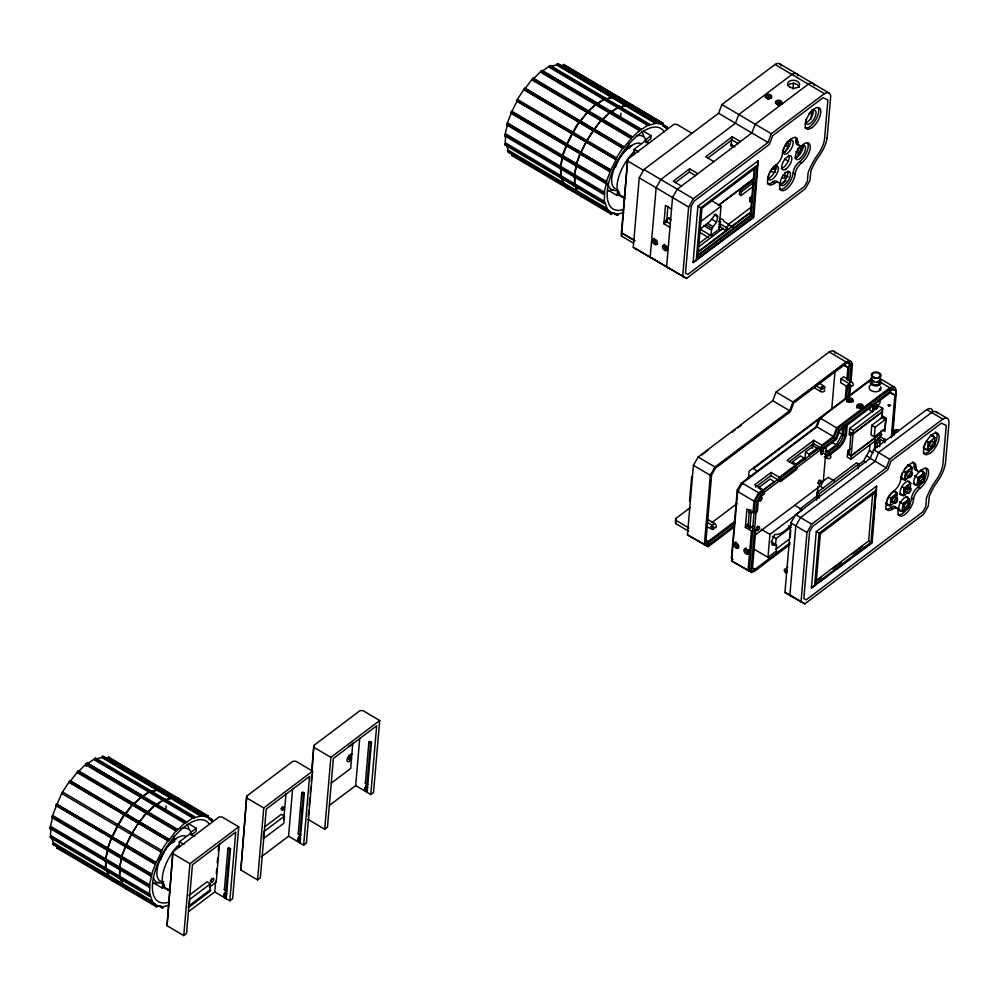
<?xml version="1.0" encoding="UTF-8"?>
<svg xmlns="http://www.w3.org/2000/svg" width="999" height="999" viewBox="0 0 999 999"><rect width="100%" height="100%" fill="white"/><g stroke="black" fill="none" stroke-linecap="round" stroke-linejoin="round"><path stroke-width="1.5" d="M226.698 893.094L225.399 896.528L223.764 895.566L225.062 892.132L226.698 893.094L226.224 898.7L229.832 900.836L232.605 898.75L238.761 826.835L222.028 816.945L219.043 816.982L172.914 851.785L167.033 925.686L183.766 935.576L186.538 933.491L192.432 864.784L235.727 832.117L229.832 900.836M300.512 837.412L299.213 840.846L297.577 839.884L298.888 836.45L300.512 837.412L300.05 843.006L303.659 845.142L306.418 843.056L312.587 771.153L295.854 761.25L292.857 761.3L246.728 796.103L240.859 870.004L257.592 879.894L260.352 877.809L266.246 809.09L309.54 776.435L303.659 845.142M367.632 786.775L366.333 790.209L364.697 789.247L366.009 785.813L367.632 786.775L367.17 792.382L370.779 794.517L373.539 792.432L379.707 720.516L362.974 710.626L359.977 710.664L313.848 745.466L311.613 771.478M697.639 251.985L725.923 230.657L726.186 227.447L729.432 225.012L733.353 227.335M49.95 828.446L52.647 817.132L51.811 817.507L106.781 849.999L107.605 849.625L104.907 860.951L49.95 828.446L50.837 827.784M78.384 770.729L78.534 771.565L86.426 763.573L141.383 796.066L140.896 797.414L133.491 804.058L133.354 803.221L78.384 770.729L70.367 781.143L125.337 813.648L132.28 804.345L77.323 771.84M86.189 766.358L86.426 763.573M150.499 790.596L141.97 796.603L142.058 795.554L87.1 763.061L87.013 764.098L95.542 758.104L150.499 790.596L150.187 791.77L156.706 789.984L158.104 788.686L157.58 789.922L162.974 790.821L163.649 789.61L164.335 789.947L163.649 791.146M105.345 861.2L108.029 849.887L107.205 850.261L120.804 858.303L121.641 857.929L118.943 869.242L105.345 861.2L106.219 860.539L105.744 870.391L119.343 878.433L120.217 877.522M119.156 869.367L121.841 858.054L121.016 858.416L150.837 876.048L151.661 875.673L148.963 886.987L119.156 869.367L120.03 868.705L119.555 878.558L149.363 896.19L150.237 895.279L145.055 892.207M136.401 805.768L133.928 804.307L142.495 795.816L156.094 803.845L156.006 804.894L164.535 798.888L150.924 790.846L142.395 796.852L142.495 795.816M132.705 804.595L146.316 812.637L139.361 821.94L125.762 813.898L132.705 804.595L133.779 803.471L147.377 811.513L147.527 812.349L156.094 803.845M146.528 812.761L176.336 830.381L169.393 839.697L139.573 822.065L147.59 811.638L147.74 812.474L156.306 803.97L186.114 821.603L186.026 822.652L194.555 816.645L164.748 799.013L156.206 805.019L156.306 803.97M165.772 810.239L166.159 805.831M153.234 882.729L162.325 888.099L162.812 882.317M162.325 888.099L163.524 887.374L163.774 884.402M164.048 884.202L163.786 887.162L170.267 890.996M174.101 836.363L173.751 840.396L174.837 841.046A20.192 8.991 -59.4 0 0 172.59 842.944M167.033 925.686L172.914 851.785M194.68 836.35L190.185 833.69L179.395 841.832L178.921 847.339L179.545 846.603M147.59 811.638L177.41 829.27L177.547 830.107L186.114 821.603M183.766 935.576L189.935 863.673L238.761 826.835M189.173 905.681L189.71 899.425L210.464 883.778L207.08 881.78L188.774 895.591M209.927 890.034L210.464 883.778M188.761 911.5L214.735 891.907L215.659 881.218M216.308 873.588L216.708 869.005M217.233 862.899L217.62 858.316M218.282 850.673L218.669 846.103M219.505 843.593L216.196 882.142L209.365 887.287M224.4 889.647L227.934 848.426L228.871 847.701L230.507 848.675L226.873 891.096L224.4 889.647L226.873 891.096M224.588 897.726L224.725 896.128M227.06 868.918L227.31 865.896M226.024 890.609L229.57 849.387L230.507 848.675M240.859 870.004L246.728 796.103M257.592 879.894L263.748 807.979L312.587 771.153M263.299 837.399L263.786 831.692L284.428 816.121L281.343 814.297L264.348 827.122M283.803 819.118L286.001 793.456M284.428 816.121L283.816 823.251L263.174 838.823M261.338 856.755L288.561 836.225L292.62 788.885M300.687 835.414L298.214 833.953L301.748 792.731L302.697 792.02L304.333 792.994L300.687 835.414L299.85 834.914L303.384 793.706L304.333 792.994M298.401 842.045L298.888 836.45M300.999 811.725L301.261 808.691M308.241 816.308L308.766 810.189M309.153 805.594L309.815 797.951M310.202 793.356L310.726 787.237M311.251 781.118L311.775 774.999M312.038 771.94L313.848 745.466M307.979 819.367L324.712 829.257L330.869 757.354L379.707 720.516M329.695 805.182L355.681 785.589L359.74 738.249M367.807 784.777L365.334 783.316L368.868 742.095L369.817 741.383L371.453 742.357L367.807 784.777L366.97 784.29L370.504 743.069L371.453 742.357M365.522 791.408L366.009 785.813M370.779 794.517L376.66 725.798L333.366 758.466L327.472 827.172L324.712 829.257M504.745 135.839L507.43 124.525L506.605 124.9L561.575 157.392L562.4 157.03L559.702 168.344L504.745 135.839L505.619 135.177L505.144 145.042L560.102 177.535L559.927 176.511L504.97 144.018M544.043 85.302L533.329 78.958L541.221 70.966L596.178 103.459L588.286 111.451L585.601 109.865M605.294 97.989L596.765 103.996L596.853 102.947L541.895 70.454L541.795 71.503L550.337 65.497L605.294 97.989L604.982 99.176L611.5 97.378L612.887 96.079L612.375 97.315M613.161 213.012L617.045 215.309L617.569 214.073L612.175 213.174L611.488 214.373L610.801 214.048L611.488 212.837L607.604 209.303L606.793 210.402L576.985 192.77L575.012 184.915L574.138 185.826L573.963 184.803L574.837 183.891L574.612 175.974L573.738 176.636L560.139 168.594L562.824 157.28L565.297 158.741M573.738 176.636L576.423 165.322L572.714 163.124M573.95 176.761L576.635 165.447L575.811 165.822L605.619 183.441L606.455 183.067L603.758 194.393L573.95 176.761L574.825 176.099L574.35 185.951L604.158 203.584L605.032 202.672L607.155 208.604L606.793 210.402M587.499 111.988L601.098 120.03L594.155 129.333L580.556 121.291L587.499 111.988L597.277 103.209L610.889 111.251L610.789 112.288L608.316 110.827M597.277 103.209L597.19 104.246L605.719 98.239L619.318 106.281L619.005 107.467L627.135 104.495L656.942 122.128L656.43 123.352L649.949 119.53M602.322 119.743L610.889 111.251M605.119 121.403L602.522 119.868L611.088 111.376L640.908 128.996L640.821 130.045L649.35 124.038L619.53 106.406L611.001 112.412L611.088 111.376M620.566 117.632L620.941 113.224M608.029 190.122L617.107 195.492L617.607 189.71M617.107 195.492L618.306 194.768L618.568 191.796M625.049 198.389L618.581 194.568L618.831 191.596M692.27 133.466L676.822 124.338L673.838 124.388L627.697 159.178L621.266 234.29L621.528 236.076L633.229 242.994M628.895 143.756L628.546 147.79L629.632 148.439M621.528 236.076L627.697 159.178M633.716 154.733L634.19 149.226L644.979 141.084L648.351 143.082M629.745 135.964L632.342 137.5L640.908 128.996M827.135 137.75A22.665 10.09 -59.4 0 1 819.542 155.507L818.481 156.993A30.894 13.749 -59.4 0 0 810.988 170.841L809.902 180.669L805.194 188.873L686.513 278.396L633.266 247.352L639.235 177.822L643.943 169.53L718.556 113.249L721.902 104.545L775.024 64.46A12.875 5.732 -59.4 0 1 781.043 65.759M669.979 227.372L663.91 223.776L665.484 205.407L671.553 208.991M663.91 223.776L666.608 221.741L667.919 206.418M675.299 182.642L689.385 172.015L689.66 168.819L697.864 173.676M682.667 276.561L688.636 207.03L693.343 198.739L767.956 142.457L771.315 133.754L824.425 93.669A12.875 5.732 -59.4 0 1 830.693 96.678L827.135 137.75M693.069 262.562L697.901 206.194L758.191 160.714L753.795 217.47L693.069 262.562L707.841 251.423M696.191 260.914L700.749 207.755L758.353 164.298M690.284 507.604L675.724 518.593L675.449 521.79L675.711 523.576L688.711 531.256M675.711 523.576L675.724 518.593M700.674 228.821L709.877 221.453L715.634 214.023L717.744 216.646L716.558 222.04L711.912 228.296L710.764 235.464L719.068 229.196L721.041 206.219L710.938 200.25M689.535 501.486L691.683 476.386M734.203 527.06L708.204 546.678L687.449 534.852L693.418 465.322L698.126 457.03L772.739 400.749L776.098 392.033L829.22 351.96A12.875 5.732 -59.4 0 1 835.226 353.259M725.923 230.657L720.491 227.11L720.179 224.3A4.258 2.797 4.9 0 1 719.08 224.213M740.409 141.583L732.205 136.726L731.93 139.922L707.804 158.129M704.357 544.842L710.314 475.312L715.022 467.02L789.635 410.739L792.994 402.023L846.116 361.95A12.875 5.732 -59.4 0 1 852.384 364.96L850.923 382.005M705.781 537.474L706.305 531.393M706.83 525.312L707.354 519.23M707.742 514.672L708.391 507.067M708.778 502.509L709.302 496.428M709.827 490.359L710.351 484.278M710.739 479.72L711.263 473.638M706.992 526.323L707.317 522.489L712.075 525.312A2.56 1.548 53 0 1 713.885 528.384A2.56 1.548 53 0 1 711.75 529.145L706.73 526.535M739.747 190.784L739.422 194.58L741.071 195.554L753.209 186.401L753.533 182.592L751.897 181.631L739.747 190.784L741.395 191.758L741.071 195.554M749.937 197.715L749.612 201.511L751.26 202.485L751.585 198.689L749.937 197.715L752.372 195.879M697.826 255.107L750.286 215.522L754.307 168.581M755.094 167.457L750.936 215.921L697.265 256.406M752.584 216.883L756.867 166.92L701.96 208.329L697.677 258.304L752.584 216.883L750.286 215.522M753.758 212.512L754.282 206.431M754.794 200.337L755.319 194.256M755.719 189.698L756.368 182.093M756.755 177.522L757.279 171.441M757.804 165.359L758.191 160.714M820.966 419.118L819.33 418.156L815.971 426.86L741.083 483.354L737.25 490.122L731.393 558.316L733.041 559.29M761.825 565.009L751.885 572.514L731.63 560.963L737.599 491.446L742.307 483.154L816.92 426.86L820.266 418.156L872.152 379.008M748.463 478.533L749.088 471.203L871.49 378.808M748.039 570.666L751.448 530.993L745.366 527.397L746.952 509.028L753.021 512.612L754.37 511.6L755.294 500.786L759.14 494.03L762.761 491.296L762.899 489.697L754.695 484.84L771.128 472.452L779.332 477.297L779.195 478.896L780.831 479.87L780.694 481.468L770.853 475.649L771.128 472.452M749.387 510.039L748.089 527.085L749.887 528.146L752.921 525.861M749.887 528.146L751.186 512.974L753.209 511.451M753.021 512.612L753.995 501.148L758.716 492.844L762.899 489.697M752.709 528.396L754.22 510.676M749.45 568.993L752.796 529.97L754.432 530.944L751.086 569.954L749.45 568.993L754.22 571.465L790.034 544.43M754.37 511.6L756.006 512.562L756.93 501.76L760.776 494.992L764.397 492.257L762.761 491.296M754.507 530.282L756.068 512.162M782.804 175.075A4.258 2.797 4.9 0 0 784.977 175.424L784.727 178.297A4.258 2.797 4.9 0 1 781.618 177.522M785.027 152.173L787.999 146.94L788.511 140.834M792.956 88.998L793.481 82.905M745.366 527.397L748.064 525.374L755.781 529.932L752.497 568.281L754.919 569.442L790.197 542.832M764.397 492.257L764.26 493.856L761.201 496.166L758.229 501.398L757.354 511.55L756.006 512.562M802.359 149.613L802.746 145.055M794.929 505.357L802.497 509.84L769.954 534.39L767.981 557.38L776.285 551.111L776.285 544.817L772.152 545.179L771.802 540.946L774.675 534.552C781.505 535.077 786.538 529.045 791.345 525.074M774.437 482.042L770.266 478.933L758.353 487.912M811.076 119.018L811.862 109.778M775.636 544.293L776.136 538.523L790.996 527.31L788.536 525.849M779.195 478.896L795.192 466.82L795.329 465.222L787.125 460.377L813.673 440.347L821.877 445.204L821.74 446.803L823.376 447.764L823.238 449.363L813.174 443.406L812.412 448.276M926.685 409.59L942.781 419.105A12.875 5.732 -59.4 0 1 949.05 422.115L945.479 463.186A22.665 10.09 -59.4 0 1 937.899 480.944L936.825 482.43A30.894 13.749 -59.4 0 0 929.332 496.266L928.246 506.093L923.551 514.31L804.869 603.833L784.927 592.482L790.883 522.952L795.604 514.66L870.216 458.379L873.563 449.662L926.685 409.59A12.875 5.732 -59.4 0 1 932.704 410.889M795.991 464.085L792.394 461.963L800.399 455.919L803.995 458.042L795.991 464.085L795.828 465.909L821.29 446.69M790.134 537.4L790.758 530.194M795.192 466.82L796.827 467.794L796.69 469.393L780.694 481.468M803.845 459.865L803.995 458.042M804.894 459.478L805.531 452.048L813.548 446.004L817.132 448.126L816.982 449.95M808.965 455.994L809.128 454.17L817.132 448.126M819.255 382.992L823.988 386.126A2.56 1.673 4.9 0 1 824.337 388.511A2.56 1.673 4.9 0 1 820.753 388.574L815.996 385.751L817.644 384.215M813.673 440.347L813.398 443.544L789.26 461.75M801.023 601.997L806.98 532.467L811.7 524.175L886.313 467.894L889.659 459.178L942.781 419.105M824.662 390.184A2.56 1.673 4.9 0 1 823.326 391.77A2.56 1.673 4.9 0 1 820.504 391.446L820.753 388.574M816.595 500.162L817.257 492.42L856.493 462.812L858.628 464.073L858.228 468.718M816.995 497.727L817.956 486.413M818.993 498.326L819.392 493.681L858.628 464.073M811.425 587.999L816.258 531.63L876.548 486.151L872.139 542.894L811.425 587.999L816.345 584.278M814.547 586.351L819.105 533.179L876.697 489.735M830.706 456.493A2.56 1.673 4.9 0 1 829.807 458.404A2.56 1.673 4.9 0 1 826.71 458.191L826.947 455.307L824.275 453.733M831.767 409.053L835.039 370.941M840.971 378.808L840.659 382.654L848.688 387.4A2.56 1.548 53 0 0 850.823 386.65A2.56 1.548 53 0 0 849.013 383.566L840.971 378.808L843.668 376.773L851.448 381.73A2.56 1.548 53 0 1 853.246 384.553A2.56 1.548 53 0 1 851.635 385.801M826.273 452.41L836.238 444.892L842.182 434.44L842.831 426.81M845.179 399.363L846.365 385.639M846.89 379.545L847.926 367.345L843.943 364.985M828.383 452.31L837.774 445.092A10.739 4.783 -59.4 0 0 843.231 435.477L844.217 425.337M846.465 399.101L847.527 386.763M848.051 380.582L849.312 364.46A10.739 4.783 -59.4 0 0 847.851 362.063M830.032 453.284L839.41 446.066A10.739 4.783 -59.4 0 0 844.867 436.451L845.991 424.762M848.376 396.99L849.162 387.724M849.699 381.556L850.961 365.434A10.739 4.783 -59.4 0 0 846.503 363.299L793.693 402.997L790.334 411.7L715.446 468.194L711.613 474.962L705.756 543.156L708.89 544.667L734.315 525.486M847.327 423.851L846.403 434.69A12.875 5.732 -59.4 0 1 838.723 448.226L831.255 453.858M849.724 395.954L850.524 386.65M850.249 448.826L847.801 450.674L847.252 457.067L850.861 459.203L880.269 437.013L880.544 433.816L851.136 456.006L850.861 459.203M849.712 428.396L849.162 434.79L850.474 435.564L850.748 432.367L853.046 433.728L882.454 411.538L882.729 408.354L879.12 406.218L849.712 428.396L853.321 430.532L853.046 433.728M853.021 434.041L851.048 432.879L849.2 454.52L851.173 455.681L853.021 434.041L882.429 411.863L881.93 417.632L871.827 425.249L871.003 434.89L874.287 436.825L884.927 428.796L885.751 419.168L881.817 416.833M864.61 411.988L864.747 410.389M873.663 405.332L872.639 411.775L869.692 410.027L869.954 406.993M872.639 411.775L873.163 405.706M857.379 465.659L863.511 461.026L869.455 450.561L869.979 444.468M872.851 410.914L873.251 406.343M873.363 407.23L876.31 408.978L876.71 404.445M874.287 436.825L875.112 427.197L885.751 419.168M876.31 408.978L877.072 405.582M874.375 449.925L875.261 439.548M874.749 448.988L875.336 442.245L878.096 440.159L880.032 441.308L879.57 446.703M816.195 580.519L868.631 540.958L872.789 492.457M876.922 447.44L877.272 443.394L880.032 441.308M870.928 542.32L875.211 492.345L820.316 533.766L816.033 583.728L870.928 542.32L868.631 540.958M881.655 418.119L881.917 415.134M880.781 431.006L880.569 433.504L851.173 455.681M868.031 545.292L871.715 542.507L872.239 536.426M872.626 531.868L873.276 524.25M873.675 519.692L874.2 513.611M874.587 509.04L875.236 501.436M875.624 496.878L876.285 489.273M876.41 487.749L876.548 486.151M884.727 442.607L884.989 439.572L880.294 436.8M891.233 437.812L894.892 395.117L889.647 392.008M892.606 431.081L893.281 423.326M893.543 420.229L894.205 412.475M894.605 407.829L895.141 401.635M895.666 395.429L896.066 390.784A12.875 5.732 -59.4 0 0 889.797 387.787L880.968 382.555M892.644 436.126L896.29 392.232A10.739 4.783 -59.4 0 0 891.832 390.097L839.01 429.795L835.664 438.499L823.376 447.764M907.392 464.772L912.112 467.569L905.594 472.34L904.944 479.932L911.35 475.099M898.813 509.378L902.359 511.476L903.009 503.883L909.415 499.05L905.868 496.953M907.229 481.206L910.763 483.291L904.357 488.124L903.708 495.716L900.161 493.631M900.336 477.197L905.057 479.995L905.706 472.402L912.112 467.569L911.6 473.638M907.129 489.435L907.779 486.988M910.114 490.884L910.651 483.229L904.245 488.061L903.596 495.654L907.979 492.495M920.891 470.891L924.437 472.989L917.906 477.759L917.257 485.339L921.652 482.192M923.788 480.581L924.437 472.989L918.031 477.822L917.369 485.414L913.835 483.316M923.663 480.507L924.312 472.927M928.446 442.457L927.796 450.049L934.315 445.279M930.244 434.902L934.964 437.687L928.558 442.52L927.909 450.112L923.188 447.315M934.44 443.768L934.852 437.624M731.817 146.016A2.335 1.036 -59.4 0 1 730.943 144.655L731.705 139.785L738.261 143.669M756.967 527.047L756.718 527.759M821.041 451.024L820.641 451.973M797.302 149.313L798.601 150.899L797.726 149.051M51.811 817.507L56.531 805.506L103.459 833.241M95.23 759.277L95.542 758.104M106.781 849.999L111.501 837.999L55.819 805.556L56.456 804.045L112.138 836.488L117.208 826.185M107.205 850.261L111.851 836.8L126.161 844.779L131.244 834.477M120.804 858.303L125.524 846.29L113.162 838.985M121.016 858.416L125.737 846.415L155.557 864.048L150.837 876.048M150.612 792.032L150.924 790.846M164.223 800.074L164.535 798.888M164.423 800.199L164.748 799.013M190.347 815.521L194.243 817.819L194.555 816.645M506.605 124.9L511.326 112.899L510.614 112.949L511.963 111.389L566.92 143.881L572.714 132.08M550.012 66.671L550.337 65.497M561.575 157.392L566.296 145.392L512.674 113.686M562 157.655L566.72 145.654L580.319 153.696L575.599 165.697L562 157.655L562.824 157.28M575.811 165.822L580.444 152.36L610.976 169.93L616.058 159.628L516.483 100.812L524.8 87.974L580.132 121.041L587.212 112.575L587.075 111.738L532.117 79.233L533.179 78.122L588.149 110.614L588.286 111.451M605.719 98.239L605.406 99.425L611.925 97.627L625.524 105.669M610.789 112.288L619.318 106.281M619.218 107.592L619.53 106.406M605.619 183.441L610.339 171.441L581.83 154.583M649.35 124.038L649.038 125.212L655.544 123.426L656.942 122.128M731.792 144.068L731.718 144.867M821.877 445.204L833.328 436.563L836.675 427.859L889.797 387.787M821.74 446.803L834.015 437.537L837.374 428.821L890.184 389.123A10.739 4.783 -59.4 0 1 894.28 390.01M96.528 758.915L101.736 757.492L103.134 756.181L158.104 788.686M110.777 838.049L112.138 836.488M111.214 838.311L124.813 846.353L125.449 844.829L126.374 844.904L156.181 862.537L161.264 852.234L61.688 793.418L62.525 791.945L70.005 780.581L125.337 813.648M151.923 791.67L157.13 790.234L158.529 788.935L172.128 796.977L171.616 798.213M158.017 790.172L158.529 788.935M165.522 799.712L170.729 798.276L172.128 796.977M165.734 799.837L170.941 798.401L172.34 797.102L202.16 814.722L201.636 815.958L207.018 816.87L207.705 815.659L208.391 815.983L207.705 817.194L211.601 820.728L212.4 819.642L207.218 816.57M155.469 862.587L125.662 844.954L125.025 846.478L154.833 864.098L156.181 862.537M158.366 905.618L162.25 907.916L162.775 906.68L157.38 905.781L156.706 906.98L156.019 906.655L156.706 905.444L152.81 901.91L152.01 903.009L122.19 885.376L122.552 883.578L120.854 878.833M194.243 817.819L200.762 816.033L202.16 814.722M162.25 907.916L163.649 906.617L168.868 905.181M551.323 66.321L556.53 64.885L557.929 63.574L612.887 96.079M557.417 64.81L557.929 63.574M510.614 112.949L565.571 145.454L566.92 143.881M580.319 153.696L565.996 145.704L566.633 144.193L580.956 152.173L586.026 141.87L516.483 100.812M579.607 153.746L580.956 152.173M611.925 97.627L613.324 96.329L626.922 104.371L626.41 105.607L614.035 98.302M612.799 97.565L613.324 96.329M620.529 107.23L625.736 105.794L626.248 104.558L656.068 122.19M626.61 105.732L627.135 104.495M579.82 153.871L609.627 171.491L610.976 169.93M617.045 215.309L618.443 214.011L623.651 212.575M773.426 166.259C772.889 168.094 776.897 167.045 774.824 165.984M57.168 803.995L61.688 793.418M112.562 836.737L117.632 826.435L116.646 825.923L117.495 824.437L118.481 824.962L125.399 813.323L139.573 822.065M126.374 844.904L131.443 834.602L130.682 834.215L131.518 832.729L132.293 833.129L139.211 821.49L169.393 839.697M511.963 111.389L517.032 101.086M567.357 144.131L572.427 133.829M581.168 152.298L586.238 141.995M281.93 807.679L281.131 808.616M759.377 497.914L758.765 498.751M156.706 906.98L56.993 848.114L57.68 846.902L54.77 844.255M105.307 757.866L108.004 758.328L108.691 757.117L109.378 757.442M58.367 847.227L57.68 848.438L56.993 848.114M117.083 826.173L117.919 824.687M611.488 214.373L511.788 155.507L512.475 154.296L567.444 186.801L566.758 187.999L567.869 188.586M558.753 65.035L562.799 65.722L563.486 64.51L564.173 64.835L619.13 97.34L618.443 98.539M513.161 154.633L512.475 155.832L511.788 155.507M563.486 66.046L564.173 64.835M130.894 834.34L131.731 832.854M112.388 880.856L113.074 879.657M159.353 790.396L163.399 791.071L164.086 789.872L164.773 790.197M112.65 880.931L113.337 879.732M126.673 887.699L125.986 888.898L126.885 889.36L127.572 888.148M172.964 798.438L176.998 799.113L177.685 797.914L178.584 798.363L177.897 799.562M126.199 889.023L126.885 887.824M173.164 798.563L177.21 799.237L177.897 798.039M126.673 889.235L127.36 888.024M177.685 799.437L178.371 798.238M571.44 133.317L572.277 131.831L573.276 132.355L580.194 120.717L594.155 129.333M585.476 141.608L586.313 140.122L587.087 140.522L593.381 130.807L579.208 122.065M586.525 140.247L585.689 141.733L616.058 159.628M632.479 106.843L633.166 105.632L619.567 97.59L618.443 97.003L617.757 98.214L562.799 65.722M567.182 188.262L567.869 187.05L565.496 185.027M615.072 97.765L618.194 98.464L618.881 97.265L663.186 123.376L662.499 124.588L666.395 128.134L667.195 127.035L662.012 123.963M567.444 188.336L568.119 187.125M618.881 98.801L619.567 97.59M632.479 105.307L631.793 106.506L618.194 98.464M580.993 196.428L581.68 195.217L611.488 212.837M627.747 105.832L632.005 106.631L632.692 105.432L663.186 123.376M581.468 196.628L582.155 195.417M632.692 106.968L633.378 105.757M615.496 159.353L622.827 147.864L593.019 130.232L594.005 128.883L624.175 147.09L631.268 138.611L631.131 137.787L601.311 120.155L602.385 119.043L632.205 136.663L632.342 137.5M656.43 123.352L661.813 124.263L662.499 123.052M118.044 824.699L123.988 814.422L69.018 781.917M572.839 132.105L578.771 121.816L523.813 89.311M132.08 833.004L138.374 823.288L124.413 814.672M586.875 140.397L593.169 130.682L579.57 122.64M161.264 852.234L161.538 850.486L168.032 840.459L138.224 822.839M786.925 572.002C787.337 568.906 783.666 571.303 786.787 572.09M563.548 183.254L562.737 184.353L507.779 151.86L508.141 150.062L506.443 145.317M578.771 121.816L579.77 120.467M113.074 881.193L111.963 880.606L112.65 879.407L108.754 875.861L107.954 876.96L52.984 844.467L53.347 842.669L51.648 837.924M52.984 844.467L53.796 843.368M592.807 130.107L593.793 128.759M562.737 184.353L563.099 182.555L561.401 177.81M577.584 191.558L576.773 192.645L563.174 184.603L563.536 182.805L561.413 176.873L560.539 177.785L574.138 185.826M563.174 184.603L563.973 183.516M574.35 185.951L575.224 185.04L577.347 190.971L576.535 192.07L606.356 209.703M576.985 192.77L577.797 191.683M123.988 814.422L124.975 813.074M622.827 147.864L623.813 146.516M138.012 822.714L138.998 821.365M106.606 870.416L108.317 875.161L107.954 876.96M107.043 870.666L108.741 875.411L108.379 877.209L121.978 885.251L122.79 884.152M108.379 877.209L109.191 876.111M666.832 128.834L667.195 127.035M120.642 878.708L122.34 883.453L121.978 885.251M122.19 885.376L123.002 884.277M168.032 840.459L169.031 839.123M150.237 895.279L152.372 901.21L152.01 903.009M212.038 821.428L212.4 819.642M580.132 121.041L525.162 88.549L532.117 79.233M624.175 147.09L594.368 129.458L601.311 120.155M505.144 145.042L506.018 144.131M587.075 111.738L588.149 110.614M601.098 120.03L602.172 118.918L588.573 110.877M559.927 176.511L560.801 175.599L560.589 167.682L559.702 168.344M560.539 177.785L561.013 167.932L560.139 168.594M631.131 137.787L632.205 136.663M604.158 203.584L604.645 193.719L574.05 175.487M106.181 869.23L105.307 870.141L50.35 837.649L50.862 829.108M132.28 804.345L133.354 803.221M146.316 812.637L147.377 811.513M105.307 870.141L105.794 860.276L104.907 860.951M105.744 870.391L106.618 869.48M119.343 878.433L119.818 868.581L118.943 869.242M119.555 878.558L120.429 877.646M176.336 830.381L177.41 829.27M149.363 896.19L149.85 886.325L148.963 886.987M718.805 221.141L720.816 221.653L718.781 221.678M850.636 402.048C851.81 400.449 847.539 400.624 849.138 402.073M860.801 408.054C861.987 406.468 857.704 406.63 859.315 408.079M618.581 194.568L619.805 193.456M541.895 70.454L596.853 102.947M644.992 140.285L651.098 135.677L643.306 131.069M645.941 142.557L650.824 138.873L651.098 135.677M603.758 194.393L604.645 193.719M689.66 168.819L673.226 181.219L681.43 186.076M732.205 136.726L705.656 156.756L713.86 161.601M666.283 219.905L668.418 218.294A2.335 1.036 -59.4 0 1 669.63 218.194M664.048 222.178L666.745 220.142M786.575 142.42L789.023 140.572M718.206 205.557L753.808 178.709M718.493 205.344L754.195 178.409M699.337 222.59L721.041 206.219M741.395 191.758L753.533 182.592M699.1 243.419L710.139 235.09M697.689 247.54L723.164 228.321M728.071 224.613L751.723 206.768M781.268 184.478L786.188 180.769M730.381 227.285L751.31 211.501M697.427 252.772L750.724 212.562M713.985 246.778L723.838 239.36M731.218 233.791L739.834 227.285M747.215 221.716L753.371 217.083M87.1 763.061L142.058 795.554M190.197 832.891L196.303 828.283L188.511 823.676M191.146 835.164L196.029 831.48L196.303 828.283M701.822 454.945L707.866 450.374M731.68 432.417L735.301 429.682M737.724 427.859L741.358 425.112M792.744 402.997L797.652 399.288M800.112 397.44L813.611 387.25M819.754 382.617L830.806 374.288M836.937 369.655L843.081 365.022L847.926 367.345M815.996 385.751L819.23 383.316M714.235 468.406L727.784 458.179M733.94 453.534L743.805 446.091M752.422 439.585L764.747 430.294M767.207 428.434L780.768 418.206M786.925 413.561L789.397 411.7M849.013 383.566L851.448 381.73M331.368 783.054L350.724 768.443L352.772 743.006A4.033 1.798 -59.4 0 1 350.237 745.654M825.087 414.622L753.458 468.656A15.534 9.453 53 0 1 756.53 470.891M755.594 487.15L770.853 475.649M712.137 522.402L737 503.633M712.075 525.312L714.51 523.476A2.56 1.548 53 0 1 716.32 526.298A2.56 1.548 53 0 1 714.697 527.547M779.332 477.297L795.329 465.222M762.574 490.409L774.487 481.418M762.524 491.033L777.996 479.358M763.199 493.044L780.431 480.032M796.428 467.969L823.164 447.789M780.831 479.87L796.827 467.794M823.238 449.363L836.363 439.473L839.709 430.769L890.047 392.794L894.892 395.117M853.321 430.532L882.729 408.354M705.531 540.509L707.954 541.67L735.351 521.003M748.588 511.738L751.073 509.877M705.169 542.694L707.255 543.693L735.164 522.639M745.504 525.811L748.201 523.776M751.448 530.993L752.796 529.97M754.432 530.944L755.781 529.932M821.453 482.467L828.196 477.372L834.59 481.156M885.364 439.16L882.941 440.984L877.996 438.049M799.662 509.19L818.081 495.292M775.898 549.238L789.385 539.06M770.529 558.441L781.717 549.999M784.203 548.126L786.688 546.253M905.057 479.995L911.463 475.162M890.146 505.794L896.665 501.036L897.202 493.369L890.796 498.201L890.259 505.869L885.539 503.071M906.518 508.191L902.247 511.413L902.896 503.821L909.302 498.988L908.765 506.643L902.359 511.476M816.57 581.193L821.553 577.434M832.754 568.993L841.47 562.412M852.671 553.97L862.624 546.453M818.805 582.429L828.646 574.999M836.026 569.43L849.562 559.215M853.258 556.431L865.559 547.152M575.599 165.697L576.423 165.322M777.771 104.945L779.382 105.345M777.734 105.27L779.033 105.357M348.102 758.029L349.163 756.38M655.756 240.022L655.581 240.047A3.197 1.936 53 0 0 652.335 241.184A3.197 1.936 53 0 0 656.355 244.693A3.197 1.936 53 0 0 655.594 240.035L655.831 241.596L656.917 241.209M600.961 89.435L597.789 87.562M767.844 98.864L769.205 99.338M767.806 99.176L768.855 99.351M784.665 173.314L785.426 172.24M720.491 227.11L719.942 227.173A4.258 2.797 4.9 0 1 718.83 227.098M565.571 145.454L566.296 145.392M565.996 145.704L566.72 145.654M609.627 171.491L610.339 171.441M55.819 805.556L56.531 805.506M124.813 846.353L125.524 846.29M154.833 864.098L155.557 864.048M890.696 405.507L889.884 405.02M142.52 780.057L146.466 781.905L145.33 781.892M747.814 549.787L747.215 549.675A3.197 1.936 53 0 0 743.968 550.824A3.197 1.936 53 0 0 747.989 554.333A3.197 1.936 53 0 0 747.24 549.662L748.101 551.523L748.026 549.937M581.68 196.753L580.781 196.303L581.468 195.092L567.869 187.05M633.266 247.352L686.513 278.396M654.008 259.191L650.174 257.342L656.131 187.824L660.839 179.52L735.451 123.239L738.81 114.535L791.932 74.463A12.875 5.732 -59.4 0 1 797.939 75.762M670.416 268.881L666.583 267.045L672.539 197.515L677.247 189.223L751.86 132.942L755.219 124.226L808.341 84.153A12.875 5.732 -59.4 0 1 814.347 85.452M687.449 534.852L708.204 546.678M731.63 560.963L751.885 572.514M784.927 592.482L792.469 596.503M754.682 533.99L756.206 534.278L820.903 485.477L823.301 481.206L826.148 448.002A6.406 2.847 -59.4 0 0 825.049 446.965M697.901 206.194L700.749 207.755M816.258 531.63L819.105 533.179M364.697 789.247L367.307 790.783M297.577 839.884L300.175 841.408M223.764 895.566L226.361 897.102M364.81 788.011L366.433 788.973M297.69 838.648L299.313 839.61M223.863 894.33L225.499 895.291M785.526 175.362L788.199 176.935M728.795 228.996L720.741 224.238M365.334 783.316L366.171 783.815M364.96 787.736L366.583 788.698M298.214 833.953L299.051 834.452M297.839 838.373L299.463 839.335M224.013 894.055L225.649 895.017M779.457 63.686L828.858 92.895M775.024 64.46L824.425 93.669M795.229 137.412A12.263 5.457 -59.4 0 1 795.866 141.234L797.889 142.42A8.741 3.896 -59.4 0 0 803.221 144.493A12.263 5.457 -59.4 0 1 810.201 147.84A12.263 5.457 -59.4 0 1 801.648 162.899A8.741 3.896 -59.4 0 0 795.192 173.901A12.263 5.457 -59.4 0 1 792.357 182.13L790.621 184.803A12.263 5.457 -59.4 0 1 779.657 185.627A8.729 3.884 -59.4 0 0 774.537 183.354A12.263 5.457 -59.4 0 1 767.557 180.007A12.263 5.457 -59.4 0 1 776.111 164.947A8.729 3.884 -59.4 0 0 782.354 154.146A12.263 5.457 -59.4 0 1 788.873 140.909A12.263 5.457 -59.4 0 1 797.239 138.611L797.889 142.42M798.451 147.64L802.322 149.937M721.902 104.545L771.315 133.754M785.326 145.367L787.999 146.94M795.866 151.598L799.812 153.921M718.556 113.249L767.956 142.457M807.542 142.832A12.263 5.457 -59.4 0 1 799.625 161.713L801.648 162.899M784.677 158.953L788.611 161.289M799.625 161.713A8.741 3.896 -59.4 0 0 793.169 172.715L795.192 173.901M730.943 144.655L734.889 146.978M767.257 183.604A12.263 5.457 -59.4 0 0 772.514 182.168L774.537 183.354M563.486 64.51L618.443 97.003M632.005 106.631L661.813 124.263M662.462 124.663L667.644 127.735M662.499 125.824L666.395 128.134M557.055 63.649L612.012 96.141M612.437 96.391L626.048 104.433M558.753 65.609L594.942 87.013M597.627 88.586L608.354 94.93M627.909 106.493L647.352 117.994M556.53 64.885L611.5 97.378M625.736 105.794L655.544 123.426M549.313 65.946L604.283 98.451M604.707 98.701L618.306 106.743M618.518 106.868L648.339 124.488M566.108 76.186L568.781 77.772M578.171 83.317L580.844 84.903M584.865 87.275L587.549 88.861M590.234 90.447L595.591 93.619M626.997 112.188L629.595 113.724M632.18 115.26L634.777 116.783M549 67.133L603.97 99.625M604.395 99.875L617.994 107.917M618.206 108.042L648.014 125.674M635.626 126.973L639.522 129.271M540.809 71.266L595.779 103.771M596.203 104.021L609.802 112.063M610.014 112.188L639.822 129.808M540.721 72.315L595.679 104.808M596.116 105.057L609.715 113.099M609.927 113.224L639.735 130.857M546.728 86.888L550.749 89.261M553.434 90.847L556.118 92.432M560.139 94.805L562.812 96.391M565.496 97.977L574.875 103.521M578.908 105.906L582.929 108.279M592.419 113.898L594.892 115.36M597.365 116.821L599.85 118.282M607.717 122.939L611.6 125.237M614.198 126.773L616.783 128.309M619.38 129.833L621.965 131.369M624.562 132.904L627.16 134.44M689.385 172.015L695.541 175.662M532.255 80.07L587.212 112.575M587.649 112.825L601.248 120.867M601.46 120.991L631.268 138.611M634.19 149.226L638.686 151.885M524.175 89.885L579.133 122.39M593.381 130.807L623.189 148.426M643.943 169.53L693.343 198.739M627.996 161.176L643.443 170.305M713.948 214.398L717.744 216.646M517.32 99.338L616.895 158.142M729.432 225.012L724 221.416A4.258 2.797 4.9 0 0 719.355 218.669M711.5 219.056L716.558 222.04M639.235 177.822L688.636 207.03M719.068 229.196L720.704 230.17M707.841 223.501L712.899 226.486M705.606 224.563L711.912 228.296M511.251 111.438L566.208 143.931M566.633 144.193L580.232 152.235M580.444 152.36L610.264 169.98M703.658 225.562L711.226 230.032M699.612 228.871L712.412 236.426M699.337 232.068L708.541 237.512M507.817 123.089L562.787 155.582M563.211 155.832L576.81 163.873M577.022 163.998L606.843 181.631M668.418 218.294L671.041 219.842M506.993 123.451L561.95 155.956M562.387 156.206L575.986 164.248M576.198 164.373L606.006 181.993M508.778 125.325L511.451 126.91M514.135 128.496L518.156 130.869M522.177 133.242L531.568 138.799M534.24 140.384L538.261 142.757M547.652 148.302L550.337 149.887M553.009 151.473L557.03 153.858M577.934 166.209L580.531 167.745M583.116 169.281L585.714 170.804M594.78 176.174L597.377 177.71M599.974 179.246L602.559 180.769M666.608 221.741L670.466 224.026M618.306 194.768L624.787 198.589M505.731 133.903L560.689 166.396M561.126 166.646L574.725 174.688M574.937 174.813L604.745 192.445M504.857 134.565L559.815 167.058M560.239 167.32L573.851 175.362M505.844 143.107L560.801 175.599M561.238 175.849L574.837 183.891M575.049 184.016L604.857 201.648M507.355 144.917L510.039 146.503M514.06 148.888L516.745 150.474M520.766 152.847L524.787 155.22M527.46 156.806L530.144 158.391M546.228 167.907L548.913 169.493M552.934 171.865L555.619 173.451M566.358 179.808L568.831 181.269M575.224 185.04L577.809 186.576M581.705 188.873L585.589 191.171M593.369 195.779L595.953 197.303M598.551 198.838L601.148 200.374M560.364 176.761L573.963 184.803M574.175 184.927L603.983 202.56M508.141 150.062L563.099 182.555M563.536 182.805L577.135 190.846M577.347 190.971L607.155 208.604M614.035 212.949L617.931 215.247M507.33 151.161L562.3 183.654M562.724 183.903L576.323 191.945M833.641 351.186L850.536 361.176M880.344 378.796L894.23 387M936.038 411.725L947.214 418.331M848.476 362.649L852.384 364.96M829.22 351.96L846.116 361.95M849.375 365.159L851.023 366.121M889.535 389.473L891.17 390.447M621.803 232.879L634.802 240.572M634.702 240.697L621.828 233.079L621.54 231.094M889.847 392.395L892.469 393.956M873.863 406.855L876.81 408.603M926.198 441.121L928.558 442.52M882.754 416.121L886.038 418.069L884.877 431.493L882.691 430.194M881.28 417.245L885.214 419.568M813.81 387.487L820.504 391.446M871.827 425.249L875.112 427.197M875.336 442.245L877.272 443.394M912.512 461.875A12.263 5.457 -59.4 0 1 914.222 466.658L916.245 467.857A8.741 3.896 -59.4 0 0 921.577 469.93A12.263 5.457 -59.4 0 1 928.558 473.276A12.263 5.457 -59.4 0 1 920.004 488.336A8.741 3.896 -59.4 0 0 913.548 499.338A12.263 5.457 -59.4 0 1 910.713 507.554L908.978 510.239A12.263 5.457 -59.4 0 1 898.001 511.051A8.729 3.884 -59.4 0 0 892.881 508.791A12.263 5.457 -59.4 0 1 885.913 505.444A12.263 5.457 -59.4 0 1 894.467 490.384A8.729 3.884 -59.4 0 0 900.711 479.57A12.263 5.457 -59.4 0 1 907.229 466.346A12.263 5.457 -59.4 0 1 915.596 464.036L916.245 467.857M776.098 392.033L792.994 402.023M820.266 418.156L836.675 427.859M873.563 449.662L889.659 459.178M837.374 428.821L839.01 429.795M914.485 475.724L918.031 477.822M843.431 434.59L845.067 435.564M838.186 432.08L842.182 434.44M869.455 450.561L873.388 452.897M903.346 471.004L905.706 472.402M866.483 455.794L870.429 458.129M772.739 400.749L789.635 410.739M816.92 426.86L833.328 436.563M870.216 458.379L886.313 467.894M834.015 437.537L835.664 438.499M908.69 506.368A12.263 5.457 -59.4 0 0 911.525 498.139A8.741 3.896 -59.4 0 1 917.981 487.137L920.004 488.336M847.801 450.674L849.113 451.448L848.838 454.645L851.136 456.006M831.53 442.12L836.238 444.892M863.511 461.026L866.133 462.574M837.087 445.754L838.723 446.715M901.997 486.738L904.357 488.124M911.525 498.139L913.548 499.338M826.173 450.499L830.194 452.872A2.56 1.673 4.9 0 1 830.544 455.257A2.56 1.673 4.9 0 1 826.947 455.307M893.78 491.346L897.314 493.444L890.908 498.276L888.548 496.878M824.325 456.78L826.71 458.191M899.462 501.785L903.009 503.883M805.531 452.048L809.128 454.17M885.614 509.04A12.263 5.457 -59.4 0 0 890.871 507.592L892.881 508.791M819.355 485.764L823.201 488.036M817.257 492.42L819.392 493.681M759.415 488.536L761.525 489.785M698.126 457.03L715.022 467.02M742.307 483.154L758.716 492.844M795.604 514.66L811.7 524.175M741.083 483.354L742.732 484.328M759.14 494.03L760.776 494.992M737.25 490.122L738.885 491.083M755.294 500.786L756.93 501.76M693.418 465.322L710.314 475.312M737.599 491.446L753.995 501.148M790.883 522.952L806.98 532.467M749.387 511.9L751.186 512.974M761.113 529.17L769.954 534.39M772.427 536.338L776.136 538.523M771.24 541.833L776.285 544.817M772.964 543.444L776.747 545.691M776.285 551.111L777.921 552.085M706.48 518.731L714.51 523.476M754.095 549.163L769.63 558.341M675.986 520.379L688.985 528.059M705.818 540.409L707.954 541.67M752.297 567.894L754.919 569.442M707.816 543.269L709.452 544.243M707.255 543.693L708.89 544.667M752.584 570.491L754.22 571.465M804.869 603.833L789.847 595.392L795.816 525.861L800.524 517.569L875.136 461.288L878.483 452.572L931.605 412.5A12.875 5.732 -59.4 0 1 937.362 413.099M368.868 742.095L370.504 743.069M314.136 747.452L330.869 757.354M355.681 785.589L367.17 792.382M301.748 792.731L303.384 793.706M247.015 798.089L263.748 807.979M288.561 836.225L300.05 843.006M108.691 757.117L208.391 815.983M108.004 758.328L162.974 790.821M163.399 791.071L176.998 799.113M177.21 799.237L207.018 816.87M207.667 817.269L211.551 819.567M102.26 756.255L157.218 788.748M157.655 788.998L171.254 797.04M171.466 797.165L201.274 814.797M209.003 819.205L211.601 820.728M105.307 759.003L129.433 773.276M132.118 774.862L156.244 789.123M159.253 790.896L170.379 797.477M174.413 799.874L183.491 805.231M186.076 806.767L200.337 815.196M101.736 757.492L156.706 789.984M157.13 790.234L170.729 798.276M170.941 798.401L200.762 816.033M94.53 758.553L149.488 791.046M149.912 791.308L163.511 799.35M163.724 799.475L193.544 817.095M100.587 762.449L103.272 764.035M112.65 769.58L115.335 771.166M119.356 773.551L122.04 775.137M139.46 785.439L142.145 787.025M94.206 759.74L149.176 792.232M149.6 792.482L163.199 800.524M163.411 800.649L193.232 818.281M86.014 763.873L140.984 796.365M141.408 796.628L155.007 804.67M155.22 804.794L185.04 822.414M227.934 848.426L229.57 849.387M85.926 764.922L140.896 797.414M141.321 797.664L154.92 805.706M155.132 805.831L184.94 823.463M81.219 773.151L90.597 778.696M93.282 780.281L97.303 782.654M99.975 784.24L102.66 785.826M106.681 788.211L109.366 789.797M113.386 792.17L117.407 794.542M120.092 796.128L129.47 801.685M138.873 807.242L141.346 808.703M143.819 810.164L146.291 811.625M149.026 813.248L151.623 814.772M155.507 817.082L158.104 818.606M160.702 820.142L163.287 821.678M165.884 823.213L173.664 827.809M77.46 772.677L132.417 805.182M132.855 805.431L146.453 813.473M146.666 813.598L176.473 831.218M179.395 841.832L183.891 844.48M69.381 782.492L124.351 814.984M124.775 815.246L138.374 823.288M138.586 823.413L168.394 841.033M173.202 853.77L189.935 863.673M62.525 791.945L162.1 850.748M214.735 891.907L226.224 898.7M56.456 804.045L111.413 836.538M111.851 836.8L125.449 844.829M106.131 834.827L110.152 837.212M53.022 815.684L107.992 848.188M108.416 848.438L122.015 856.48M122.228 856.605L152.048 874.237M52.198 816.058L107.168 848.551M107.592 848.813L121.191 856.855M121.403 856.98L151.211 874.6M55.32 818.718L64.71 824.262M68.731 826.648L71.416 828.233M75.437 830.606L78.109 832.192M82.13 834.577L84.815 836.151M87.5 837.736L91.521 840.122M95.542 842.494L103.584 847.252M109.266 850.611L111.738 852.072M124.438 859.577L127.035 861.113M129.62 862.649L132.218 864.185M141.284 869.542L143.881 871.078M146.478 872.614L149.063 874.15M163.524 887.374L169.992 891.195M50.937 826.51L105.906 859.003M106.331 859.252L119.93 867.294M120.142 867.419L149.962 885.052M50.062 827.172L105.02 859.664M105.457 859.927L119.056 867.969M119.268 868.094L149.076 885.713M53.509 829.37L56.194 830.956M85.689 848.388L88.362 849.974M51.049 835.713L106.019 868.206M106.443 868.456L120.042 876.498M120.255 876.623L150.062 894.255M55.245 839.11L63.287 843.868M67.308 846.24L71.329 848.626M74.013 850.211L76.698 851.797M80.719 854.17L83.392 855.756M87.413 858.129L90.097 859.714M94.118 862.1L98.139 864.472M100.824 866.058L103.509 867.644M107.855 870.216L110.327 871.677M112.8 873.138L115.272 874.6M123.014 879.182L125.612 880.718M139.872 889.147L142.457 890.683M50.175 836.625L105.145 869.118M105.569 869.367L119.168 877.409M119.38 877.534L149.188 895.166M53.347 842.669L108.317 875.161M108.741 875.411L122.34 883.453M122.552 883.578L152.372 901.21M159.241 905.556L163.137 907.854M52.547 843.768L156.706 905.444M666.758 246.516L665.759 246.054A3.197 1.936 53 0 0 662.499 247.203A3.197 1.936 53 0 0 666.533 250.712A3.197 1.936 53 0 0 665.771 246.041L666.008 247.615L667.095 247.228M656.393 240.309L656.855 240.971M602.172 118.918L602.522 119.868M533.179 78.122L533.329 78.958M133.779 803.471L133.928 804.307M895.092 432.517A2.56 1.673 4.9 0 1 894.742 430.132A2.56 1.673 4.9 0 1 898.326 430.082M894.392 435.052A2.56 1.673 4.9 0 1 894.492 433.017M786.825 567.719A2.56 1.548 53 0 1 787.836 567.107M786.088 573.089A2.56 1.548 53 0 1 784.29 570.017A2.56 1.548 53 0 1 786.425 569.255M821.752 450.087A2.198 0.987 -59.4 0 1 820.591 452.859M760.227 496.903A2.198 0.987 -59.4 0 1 758.691 499.612M879.694 388.973A6.006 3.946 4.9 0 1 880.431 389.91M846.827 402.147A3.197 2.098 4.9 0 1 849.5 399.45A3.197 2.098 4.9 0 1 852.959 402.06M857.005 408.166A3.197 2.098 4.9 0 1 858.603 405.606A3.197 2.098 4.9 0 1 862.724 406.643A3.197 2.098 4.9 0 1 861.837 409.378M738.623 547.377A3.197 1.936 53 0 1 735.501 544.88A3.197 1.936 53 0 1 735.976 541.845M749.774 553.046A3.197 1.936 53 0 1 746.091 551.61A3.197 1.936 53 0 1 746.153 547.864M880.706 386.713A6.006 3.946 4.9 0 1 874.113 391.695A6.006 3.946 4.9 0 1 870.466 385.102M757.766 526.011A2.335 1.036 -59.4 0 1 757.779 526.436M757.692 526.923A2.335 1.036 -59.4 0 1 756.905 528.508M775.886 169.293A4.258 2.797 4.9 0 1 771.69 168.631M776.71 167.407A2.56 1.673 4.9 0 1 772.764 167.82M776.011 165.372A2.56 1.673 4.9 0 1 776.772 166.121M775.636 172.165A4.258 2.797 4.9 0 1 770.691 170.941M818.069 107.53A12.263 5.457 -59.4 0 1 815.059 120.941A12.263 5.457 -59.4 0 1 804.907 127.86M796.39 157.767A35.152 15.647 -59.4 0 1 803.833 145.417M799.013 144.605A8.741 3.896 -59.4 0 1 795.866 141.234M787.849 171.791A8.004 3.559 -59.4 0 1 785.489 179.47A8.004 3.559 -59.4 0 1 779.832 184.153M788.81 154.97A8.004 3.559 -59.4 0 1 787.387 162.825A8.004 3.559 -59.4 0 1 781.181 168.394M775.361 165.11A8.004 3.559 -59.4 0 1 773.938 172.964A8.004 3.559 -59.4 0 1 767.731 178.546M790.159 139.236A8.004 3.559 -59.4 0 1 788.735 147.103A8.004 3.559 -59.4 0 1 782.529 152.672M802.859 145.729A8.004 3.559 -59.4 0 1 800.511 153.409A8.004 3.559 -59.4 0 1 794.842 158.092M813.011 109.353A8.004 3.559 -59.4 0 1 811.575 117.22A8.004 3.559 -59.4 0 1 805.381 122.79M772.489 168.144A8.004 3.559 -59.4 0 1 778.408 168.631A8.004 3.559 -59.4 0 1 772.352 179.271A8.004 3.559 -59.4 0 1 768.543 175.1M769.168 173.264A8.004 3.559 -59.4 0 1 771.216 169.668M784.877 145.542A8.004 3.559 -59.4 0 1 793.044 141.446A8.004 3.559 -59.4 0 1 787.15 153.409A8.004 3.559 -59.4 0 1 783.965 147.402M808.865 113.923A8.004 3.559 -59.4 0 1 815.983 111.963A8.004 3.559 -59.4 0 1 810.439 123.214A8.004 3.559 -59.4 0 1 806.193 119.343M793.169 172.715A12.263 5.457 -59.4 0 1 787.649 184.827A12.263 5.457 -59.4 0 1 779.357 189.223M772.514 182.168A8.729 3.884 -59.4 0 1 777.422 182.205M788.011 171.141A4.258 2.797 4.9 0 1 788.785 172.54M775.374 103.459A3.197 2.098 4.9 0 1 779.045 101.898A3.197 2.098 4.9 0 1 781.668 104.445M765.209 97.44A3.197 2.098 4.9 0 1 768.868 95.892A3.197 2.098 4.9 0 1 771.49 98.426M787.899 85.514A6.006 3.946 4.9 0 1 794.342 83.554A6.006 3.946 4.9 0 1 799.312 87.313M657.704 243.669A3.197 1.936 53 0 1 654.233 241.621A3.197 1.936 53 0 1 654.52 238.224M667.881 249.688A3.197 1.936 53 0 1 664.397 247.627A3.197 1.936 53 0 1 664.685 244.243M615.359 188.624A25.837 11.501 -59.4 0 1 617.707 161.189A25.837 11.501 -59.4 0 1 640.871 143.706M623.526 196.691A29.271 13.024 -59.4 0 1 618.056 179.358A29.271 13.024 -59.4 0 1 634.665 151.136M615.546 167.22A20.192 8.991 -59.4 0 1 631.818 145.817M636.588 135.839A30.932 13.774 -59.4 0 1 646.703 142.657M617.906 190.072A30.932 13.774 -59.4 0 1 607.792 183.254M623.551 209.553A46.828 20.842 -59.4 0 1 616.383 162.912A46.828 20.842 -59.4 0 1 664.198 131.756M641.945 131.681A35.265 15.697 -59.4 0 1 643.631 136.388M613.486 189.473A35.265 15.697 -59.4 0 1 608.316 190.896M819.23 480.069A2.198 0.987 -59.4 0 1 818.718 481.555M818.406 482.03A2.198 0.987 -59.4 0 1 817.694 482.779M879.719 400.587A6.231 4.096 4.9 0 1 878.146 404.945A6.231 4.096 4.9 0 1 871.328 405.344M879.345 389.111A5.582 3.671 4.9 0 1 880.032 389.997M880.094 380.332A5.582 3.671 4.9 0 1 879.195 385.214A5.582 3.671 4.9 0 1 871.677 384.677A5.582 3.671 4.9 0 1 871.278 379.707M878.733 380.906A3.896 2.56 4.9 0 1 878.109 384.315A3.896 2.56 4.9 0 1 872.851 383.941A3.896 2.56 4.9 0 1 872.564 380.469M878.109 381.331A3.896 2.56 4.9 0 1 877.209 381.593M874.237 381.393A3.896 2.56 4.9 0 1 873.376 380.994M872.676 380.469A3.896 2.56 4.9 0 1 872.202 379.857M879.707 379.071A3.896 2.56 4.9 0 1 879.682 379.732M880.706 379.046A4.895 3.222 4.9 0 1 875.037 382.267A4.895 3.222 4.9 0 1 871.39 377.572M163.686 881.755A25.837 11.501 -59.4 0 1 161.338 856.767A25.837 11.501 -59.4 0 1 186.076 836.313M168.731 889.297A29.271 13.024 -59.4 0 1 162.974 873.226A29.271 13.024 -59.4 0 1 177.934 845.654M211.788 878.571A2.248 0.999 -59.4 0 1 210.302 880.856M160.764 859.827A20.192 8.991 -59.4 0 1 164.323 851.66M164.997 850.536A20.192 8.991 -59.4 0 1 166.433 848.313M167.183 847.252A20.192 8.991 -59.4 0 1 175.961 838.948M180.644 828.808A30.932 13.774 -59.4 0 1 191.908 835.264M163.112 882.679A30.932 13.774 -59.4 0 1 153.346 877.397M168.756 902.159A46.828 20.842 -59.4 0 1 161.601 855.519A46.828 20.842 -59.4 0 1 209.415 824.35M187.163 824.287A35.265 15.697 -59.4 0 1 188.848 828.995M158.691 882.08A35.265 15.697 -59.4 0 1 153.521 883.491M748.838 477.172A4.97 3.022 53 0 1 751.772 476.136M747.564 477.809A4.97 3.022 53 0 1 750.037 477.447M931.255 446.066A2.885 1.286 -59.4 0 1 929.594 445.467A2.885 1.286 -59.4 0 1 931.305 442.008A2.885 1.286 -59.4 0 1 933.253 442.008M908.203 486.875A2.885 1.286 -59.4 0 1 908.953 488.061M906.056 492.007A2.885 1.286 -59.4 0 1 905.406 490.209A2.885 1.286 -59.4 0 1 907.304 487.275M908.403 475.949A2.885 1.286 -59.4 0 1 906.755 475.349A2.885 1.286 -59.4 0 1 908.453 471.89A2.885 1.286 -59.4 0 1 910.401 471.89M922.601 477.235A2.885 1.286 -59.4 0 1 922.614 477.759A2.885 1.286 -59.4 0 0 921.09 477.035A2.885 1.286 -59.4 0 0 919.08 480.581A2.885 1.286 -59.4 0 0 920.716 481.368M920.603 481.293A2.885 1.286 -59.4 0 1 920.141 481.58M919.717 481.693A2.885 1.286 -59.4 0 1 919.629 478.571A2.885 1.286 -59.4 0 1 922.464 476.86M893.019 502.035A2.885 1.286 -59.4 0 1 891.907 500.561A2.885 1.286 -59.4 0 1 894.018 497.302A2.885 1.286 -59.4 0 1 895.504 498.201M905.706 507.43A2.885 1.286 -59.4 0 1 904.058 506.643A2.885 1.286 -59.4 0 1 906.081 503.096A2.885 1.286 -59.4 0 1 907.716 503.883M900.711 493.506A8.004 3.559 -59.4 0 1 899.537 493.831M905.818 496.153A8.004 3.559 -59.4 0 1 906.193 497.227M899.35 509.265A8.004 3.559 -59.4 0 1 898.188 509.59M908.516 464.672A8.004 3.559 -59.4 0 1 908.89 465.746M902.047 477.784A8.004 3.559 -59.4 0 1 900.886 478.109M920.828 470.092A8.004 3.559 -59.4 0 1 921.215 471.153M914.372 483.204A8.004 3.559 -59.4 0 1 913.198 483.516M890.846 493.581A8.004 3.559 -59.4 0 1 896.727 494.567M889.847 505.182A8.004 3.559 -59.4 0 1 886.563 502.972A8.004 3.559 -59.4 0 1 889.572 495.104M904.37 469.23A8.004 3.559 -59.4 0 1 911.525 468.693M904.644 479.32A8.004 3.559 -59.4 0 1 902.322 472.827M901.947 510.801A8.004 3.559 -59.4 0 1 898.988 506.143A8.004 3.559 -59.4 0 1 905.569 497.215A8.004 3.559 -59.4 0 1 908.516 501.86M903.296 495.042A8.004 3.559 -59.4 0 1 900.199 490.971A8.004 3.559 -59.4 0 1 906.056 481.93A8.004 3.559 -59.4 0 1 910.176 484.428M908.141 507.28A12.263 5.457 -59.4 0 1 897.701 514.66M929.819 436.638A8.004 3.559 -59.4 0 1 934.34 437.387M927.497 449.438A8.004 3.559 -59.4 0 1 925.174 442.944M917.369 470.042A8.741 3.896 -59.4 0 1 914.222 466.658M919.592 482.754A8.004 3.559 -59.4 0 1 913.673 482.267A8.004 3.559 -59.4 0 1 919.729 471.628A8.004 3.559 -59.4 0 1 923.538 475.799M890.871 507.592A8.729 3.884 -59.4 0 1 895.941 508.291M925.898 468.269A12.263 5.457 -59.4 0 1 923.7 480.307M923.163 481.218A12.263 5.457 -59.4 0 1 917.981 487.137M935.351 431.993A12.263 5.457 -59.4 0 1 934.752 444.068M934.24 445.005A12.263 5.457 -59.4 0 1 923.251 453.296M893.143 502.097A2.885 1.286 -59.4 0 1 892.631 499.1A2.885 1.286 -59.4 0 1 895.604 497.764M906.592 491.958A2.885 1.286 -59.4 0 1 905.469 490.484A2.885 1.286 -59.4 0 1 907.579 487.237A2.885 1.286 -59.4 0 1 909.065 488.124M349.525 755.669A1.811 0.799 -59.4 0 1 349.313 757.242A1.811 0.799 -59.4 0 1 348.064 758.628M349.65 745.816A4.033 1.798 -59.4 0 1 349.163 745.729M351.561 758.728A4.358 1.936 -59.4 0 1 348.813 761.588L348.176 761.762A4.358 1.936 -59.4 0 1 347.777 757.542A4.358 1.936 -59.4 0 1 351.96 754.095M282.43 806.68A1.748 0.774 -59.4 0 1 281.219 809.14M767.307 97.765C769.08 100.562 770.117 95.692 767.307 97.765M777.472 103.784C779.245 106.568 780.294 101.711 777.472 103.784M821.328 387.187C823.101 389.972 824.138 385.114 821.328 387.187M827.522 453.921C829.295 456.705 830.344 451.848 827.522 453.921M895.666 431.131C897.439 433.916 898.476 429.058 895.666 431.131M926.46 498.201L925.736 506.68L922.714 511.938L806.255 599.8L803.833 598.638L809.565 531.755L812.537 526.523L887.699 469.83L891.058 461.113L941.395 423.151L946.24 425.474L942.956 463.773A18.419 8.204 -59.4 0 1 939.747 474.163L939.048 475.512A18.419 8.204 -59.4 0 1 936.637 479.395A35.152 15.647 -59.4 0 0 926.46 498.201M188.499 906.193L188.374 907.679L210.464 891.008L210.602 889.522L188.499 906.193M691.221 206.331L685.489 273.202L687.911 274.363L804.37 186.513L807.379 181.244L808.104 172.765A35.152 15.647 -59.4 0 1 818.281 153.958A18.419 8.204 -59.4 0 0 820.691 150.075L821.39 148.726A18.419 8.204 -59.4 0 0 824.6 138.337L827.884 100.037L823.039 97.715L772.702 135.689L769.342 144.393L694.193 201.099L691.221 206.331M711.138 526.548C711.613 530.132 714.035 525.961 711.138 526.548M736.8 543.893L738.249 545.392L737.05 543.668A3.197 1.936 53 0 0 733.803 544.805A3.197 1.936 53 0 0 737.824 548.314A3.197 1.936 53 0 0 737.062 543.656L736.8 543.893M848.076 384.802C848.551 388.399 850.973 384.228 848.076 384.802M880.381 434.066C880.856 437.649 883.278 433.479 880.381 434.066M888.223 404.92C888.698 408.504 891.12 404.333 888.223 404.92M819.23 448.226L821.091 449.338L819.23 448.226M812.187 127.597L808.403 129.296A12.263 5.457 -59.4 0 1 808.578 115.122A12.263 5.457 -59.4 0 1 820.541 109.753A12.263 5.457 -59.4 0 1 812.187 127.597M930.531 453.034L926.76 454.732A12.263 5.457 -59.4 0 1 926.935 440.547A12.263 5.457 -59.4 0 1 938.898 435.177A12.263 5.457 -59.4 0 1 930.531 453.034M847.926 401.486A3.197 2.098 4.9 0 0 853.096 400.462A3.197 2.098 4.9 0 0 848.825 397.939A3.197 2.098 4.9 0 0 847.926 401.486M858.104 407.505A3.197 2.098 4.9 0 0 863.261 406.468A3.197 2.098 4.9 0 0 859.003 403.958A3.197 2.098 4.9 0 0 858.104 407.505M784.889 184.578A8.004 3.559 -59.4 0 0 790.047 172.253A8.004 3.559 -59.4 0 0 781.268 178.883A8.004 3.559 -59.4 0 0 784.889 184.578M786.238 168.819A8.004 3.559 -59.4 0 0 791.408 156.493A8.004 3.559 -59.4 0 0 782.617 163.124A8.004 3.559 -59.4 0 0 786.238 168.819M799.899 158.516A8.004 3.559 -59.4 0 0 805.069 146.191A8.004 3.559 -59.4 0 0 796.29 152.81A8.004 3.559 -59.4 0 0 799.899 158.516M776.635 103.884A3.197 2.098 4.9 0 0 781.805 102.847A3.197 2.098 4.9 0 0 777.534 100.325A3.197 2.098 4.9 0 0 776.635 103.884M766.458 97.865A3.197 2.098 4.9 0 0 771.628 96.841A3.197 2.098 4.9 0 0 767.369 94.318A3.197 2.098 4.9 0 0 766.458 97.865M789.822 87.088A6.006 3.946 4.9 0 0 799.537 85.152A6.006 3.946 4.9 0 0 791.52 80.407A6.006 3.946 4.9 0 0 789.822 87.088M760.564 500.711A2.198 0.987 -59.4 0 0 761.987 497.327A2.198 0.987 -59.4 0 0 759.565 499.15A2.198 0.987 -59.4 0 0 760.564 500.711M819.555 483.891A2.198 0.987 -59.4 0 0 820.978 480.494A2.198 0.987 -59.4 0 0 818.568 482.317A2.198 0.987 -59.4 0 0 819.555 483.891M822.102 454.295A2.198 0.987 -59.4 0 0 823.513 450.899A2.198 0.987 -59.4 0 0 821.103 452.722A2.198 0.987 -59.4 0 0 822.102 454.295M758.029 530.307A2.198 0.987 -59.4 0 0 759.44 526.923A2.198 0.987 -59.4 0 0 757.03 528.746A2.198 0.987 -59.4 0 0 758.029 530.307M873.076 377.547A4.895 3.222 4.9 0 0 880.993 375.974A4.895 3.222 4.9 0 0 874.462 372.115A4.895 3.222 4.9 0 0 873.076 377.547M873.7 377.073A3.896 2.56 4.9 0 0 880.019 375.824A3.896 2.56 4.9 0 0 874.812 372.739A3.896 2.56 4.9 0 0 873.7 377.073M212.225 881.992A2.248 0.999 -59.4 0 0 213.674 878.533A2.248 0.999 -59.4 0 0 211.201 880.394A2.248 0.999 -59.4 0 0 212.225 881.992M907.716 508.628A2.885 1.286 -59.4 0 0 909.577 504.183A2.885 1.286 -59.4 0 0 906.418 506.568A2.885 1.286 -59.4 0 0 907.716 508.628M895.628 503.009A2.885 1.286 -59.4 0 0 897.489 498.576A2.885 1.286 -59.4 0 0 894.317 500.961A2.885 1.286 -59.4 0 0 895.628 503.009M933.266 447.265A2.885 1.286 -59.4 0 0 935.126 442.819A2.885 1.286 -59.4 0 0 931.967 445.204A2.885 1.286 -59.4 0 0 933.266 447.265M909.078 492.869A2.885 1.286 -59.4 0 0 910.938 488.424A2.885 1.286 -59.4 0 0 907.766 490.809A2.885 1.286 -59.4 0 0 909.078 492.869M910.426 477.147A2.885 1.286 -59.4 0 0 912.287 472.702A2.885 1.286 -59.4 0 0 909.115 475.087A2.885 1.286 -59.4 0 0 910.426 477.147M922.739 482.554A2.885 1.286 -59.4 0 0 924.599 478.121A2.885 1.286 -59.4 0 0 921.428 480.507A2.885 1.286 -59.4 0 0 922.739 482.554M349.687 759.24A1.811 0.799 -59.4 0 0 350.861 756.455A1.811 0.799 -59.4 0 0 348.876 757.954A1.811 0.799 -59.4 0 0 349.687 759.24M282.655 809.977A1.748 0.774 -59.4 0 0 283.778 807.292A1.748 0.774 -59.4 0 0 281.855 808.74A1.748 0.774 -59.4 0 0 282.655 809.977"/></g></svg>
